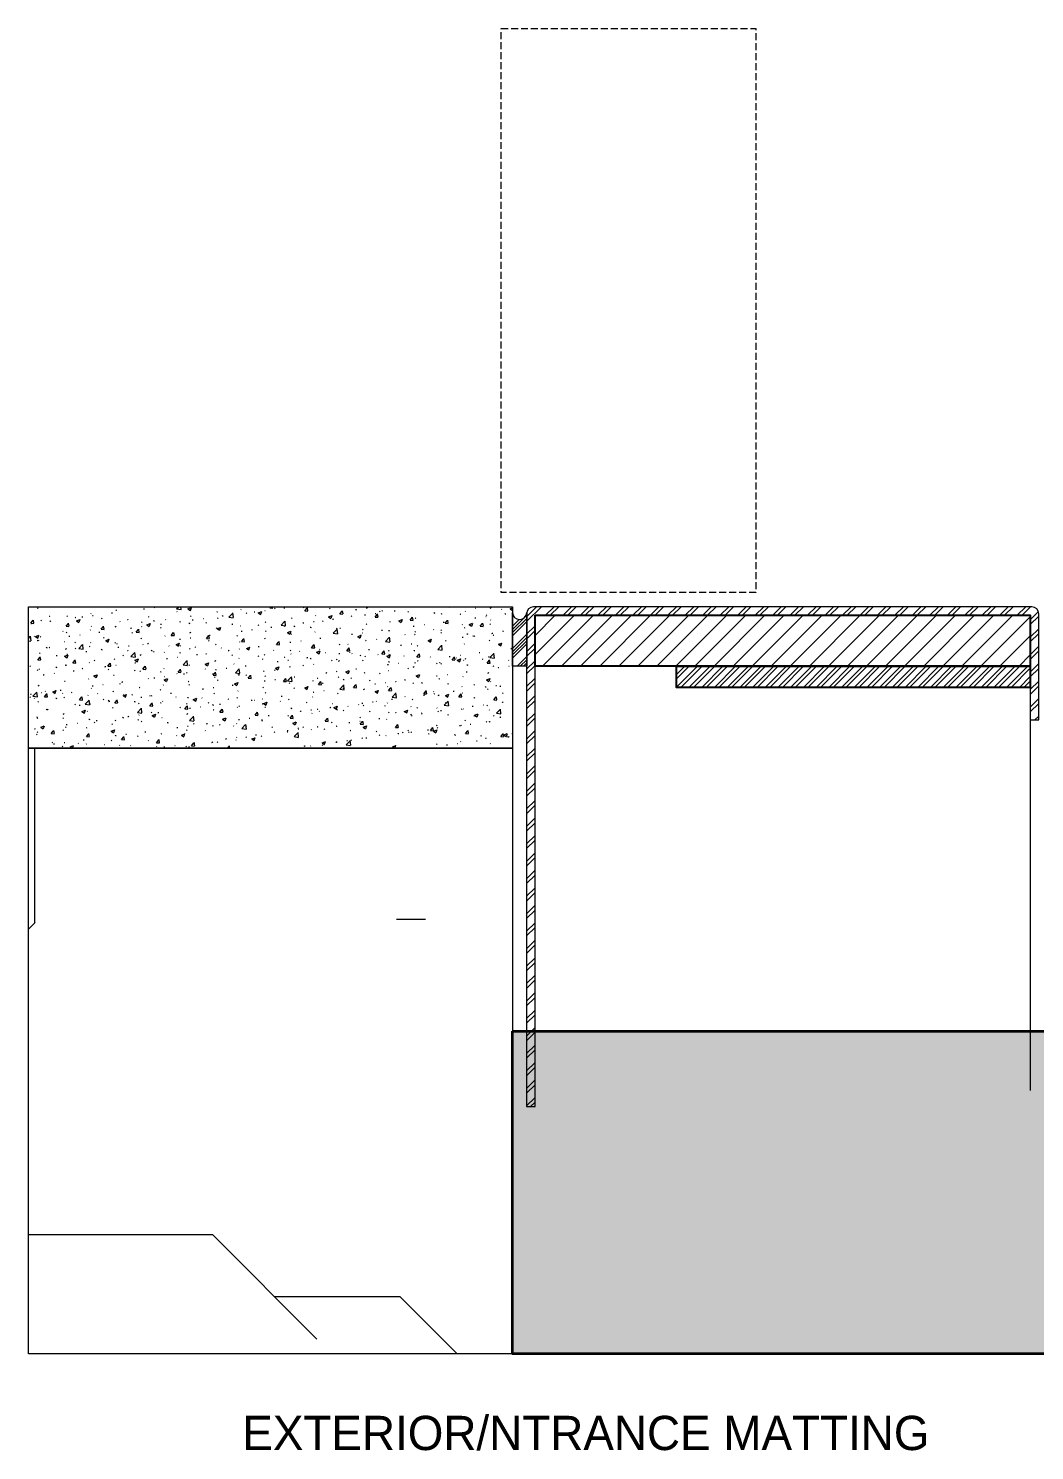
# Model space of a CAD drawing. Header units: millimetres. Extents: x -159872 to 386485, y -250577 to 158966.
# Drawn here: x -44486 to -44131, y 29038 to 29540 of the extents above; entities that cross this region are included whole.
import ezdxf

# ---------------------------------------------------------------- set-up
doc = ezdxf.new("R2010")
doc.units = ezdxf.units.MM
doc.linetypes.add('Line Type-2', pattern=[3.527679, 2.469236, -1.058443])
doc.layers.add('LDS-finishes-floor', color=252, linetype='Continuous', lineweight=9)
doc.layers.add('LDS-finishes-floor_Hatch', color=7, linetype='Continuous', lineweight=5)
doc.styles.add('2Stone Sans', font='')
doc.styles.get('2Stone Sans').set_extended_font_data('2Stone Sans')

msp = doc.modelspace()

# ---------------------------------------------------------------- hatches: boundary and pattern name
at = {"layer": 'LDS-finishes-floor_Hatch', "linetype": 'Continuous', "lineweight": 5, "transparency": 33554687}
h = msp.add_hatch(dxfattribs=at)
h.set_pattern_fill('03_   concrete', color=251, style=0, pattern_type=2)
h.set_pattern_definition([(50, (60673.513, -36457.515), (12.3999044, -1.0848511), [1.2965906, -14.2624969]), (-5, (60673.513, -36457.515), (-2.3987157, 13.0038036), [1.0372725, -11.4099975]), (100.4514, (60674.547, -36457.606), (10.0011979, 11.9189446), [1.1019324, -12.1212572]), (46.1842, (60673.513, -36454.058), (18.4503298, -2.861472), [1.944886, -21.3937453]), (96.6356, (60675.05, -36454.296), (16.158332, 16.840428), [1.6528987, -18.181883]), (-8.8158, (60673.513, -36454.058), (16.158319, 16.8404406), [1.5559087, -17.1149963]), (21, (60675.242, -36454.922), (10.3192545, -6.96042505), [1.2965906, -14.2624969]), (-34, (60675.242, -36454.922), (4.206405, 12.5363033), [1.0372725, -11.4099975]), (71.4514, (60676.102, -36455.502), (14.5256638, 5.5758669), [1.1019324, -12.1212572]), (37.5, (60673.5132, -36457.515), (0.21021806, 5.75502733), [0.1728787, -34.1349092]), (37.5, (60682.593, -36450.548), (0.21021806, 5.75502733), [0.1728787, -34.1349092]), (37.5, (60682.73, -36450.443), (0.21021806, 5.75502733), [0.1728787, -34.1349092]), (37.5, (60692.0564, -36443.2865), (0.21021806, 5.75502733), [0.1728787, -34.1349092]), (37.5, (60692.1936, -36443.1813), (0.21021806, 5.75502733), [0.1728787, -34.1349092]), (7.5, (60673.513, -36457.515), (4.54791328, 6.81854037), [0.1728787, -21.8086543]), (7.5, (60680.232, -36456.6307), (4.54791328, 6.81854037), [0.1728787, -21.8086543]), (7.5, (60680.4035, -36456.608), (4.54791328, 6.81854037), [0.1728787, -21.8086543]), (7.5, (60691.493, -36455.148), (4.54791328, 6.81854037), [0.1728787, -21.8086543]), (7.5, (60691.6645, -36455.1256), (4.54791328, 6.81854037), [0.1728787, -21.8086543]), (-32.5, (60669.658, -36457.515), (9.22865555, -0.3899258), [0.1728787, -35.5265831]), (-32.5, (60673.449, -36459.9303), (9.22865555, -0.3899258), [0.1728787, -35.5265831]), (-32.5, (60673.5948, -36460.023), (9.22865555, -0.3899258), [0.1728787, -35.5265831]), (-32.5, (60685.1133, -36467.3613), (9.22865555, -0.3899258), [0.1728787, -35.5265831]), (-32.5, (60685.259, -36467.454), (9.22865555, -0.3899258), [0.1728787, -35.5265831]), (-42.5, (60667.929, -36457.515), (10.0820496, 1.7306024), [0.1728787, -27.107388]), (-42.5, (60672.199, -36461.428), (10.0820496, 1.7306024), [0.1728787, -27.107388]), (-42.5, (60672.327, -36461.545), (10.0820496, 1.7306024), [0.1728787, -27.107388]), (-42.5, (60679.0565, -36467.7114), (10.0820496, 1.7306024), [0.1728787, -27.107388]), (-42.5, (60679.184, -36467.828), (10.0820496, 1.7306024), [0.1728787, -27.107388])])
h.paths.add_polyline_path([(-44486.14212, 29336.06756), (-44315.06735, 29336.06756), (-44315.06735, 29286.06756), (-44486.14212, 29286.06756)])
h = msp.add_hatch(dxfattribs=at)
h.set_pattern_fill('07_   rubber-1', color=250, style=0, pattern_type=2)
h.set_pattern_definition([(45, (60673.513, -36457.515), (-3.92886205, 3.92886205), []), (45, (60672.952, -36456.954), (-3.92886205, 3.92886205), []), (45, (60672.3907, -36456.3927), (-3.92886205, 3.92886205), [])])
edge = h.paths.add_edge_path()
edge.add_line((-44310.06735, 29315.07368), (-44315.06735, 29315.07368))
edge.add_line((-44315.06735, 29315.07368), (-44315.06735, 29334.07368))
edge.add_arc((-44312.56735, 29334.07368), 2.5, 180, 270)
edge.add_arc((-44312.56735, 29334.07368), 2.5, 270, 360)
edge.add_line((-44310.06735, 29334.07368), (-44310.06735, 29315.07368))
h = msp.add_hatch(dxfattribs=at)
h.set_pattern_fill('07_   rubber', style=0, pattern_type=2)
h.set_pattern_definition([(45, (60670.5146, -36457.1183), (-3.92886205, 3.92886205), [])])
edge = h.paths.add_edge_path()
edge.add_line((-44310.06735, 29315.07368), (-44315.06735, 29315.07368))
edge.add_line((-44315.06735, 29315.07368), (-44315.06735, 29334.07368))
edge.add_arc((-44312.56735, 29334.07368), 2.5, 180, 270)
edge.add_arc((-44312.56735, 29334.07368), 2.5, 270, 360)
edge.add_line((-44310.06735, 29334.07368), (-44310.06735, 29315.07368))
at = {"layer": 'LDS-finishes-floor_Hatch', "linetype": 'Continuous', "lineweight": 13}
h = msp.add_hatch(dxfattribs=at)
h.set_pattern_fill('Steel', style=0, pattern_type=2)
h.set_pattern_definition([(45, (60673.5132, -36457.515), (-3.08687324, 3.08687324), []), (45, (60672.671, -36456.673), (-3.08687324, 3.08687324), [])])
edge = h.paths.add_edge_path()
edge.add_arc((-44131.61912, 29333.56756), 2.5, 0, 90)
edge.add_line((-44131.61912, 29336.06756), (-44307.61912, 29336.06756))
edge.add_arc((-44307.61912, 29333.56756), 2.5, 90, 180)
edge.add_line((-44310.11912, 29333.56756), (-44310.11912, 29159.41405))
edge.add_line((-44310.11912, 29159.41405), (-44307.11912, 29159.41405))
edge.add_line((-44307.11912, 29159.41405), (-44307.11912, 29333.06756))
edge.add_line((-44307.11912, 29333.06756), (-44132.11912, 29333.06756))
edge.add_line((-44132.11912, 29333.06756), (-44132.11912, 29296.06756))
edge.add_line((-44132.11912, 29296.06756), (-44129.11912, 29296.06756))
edge.add_line((-44129.11912, 29296.06756), (-44129.11912, 29333.56756))
at = {"layer": 'LDS-finishes-floor_Hatch', "linetype": 'Continuous', "lineweight": 5}
h = msp.add_hatch(dxfattribs=at)
h.set_pattern_fill('01_   line_ diag (general4)', color=8, style=0, pattern_type=2)
h.set_pattern_definition([(45, (60673.513, -36457.515), (-3.36759605, 3.36759605), [])])
h.paths.add_polyline_path([(-44307.11912, 29333.06756), (-44132.11912, 29333.06756), (-44132.11912, 29315.06756), (-44307.11912, 29315.06756)])
at = {"layer": 'LDS-finishes-floor_Hatch', "linetype": 'Continuous', "lineweight": 9}
h = msp.add_hatch(dxfattribs=at)
h.set_pattern_fill('STEEL_2', style=0, pattern_type=2)
h.set_pattern_definition([(45, (54418.2527, 11175.259), (-2.24506403, 2.24506403), []), (45, (54418.2527, 11176.8465), (-2.24506403, 2.24506403), [])])
h.paths.add_polyline_path([(-44257.11912, 29315.06756), (-44132.11912, 29315.06756), (-44132.11912, 29307.56756), (-44257.11912, 29307.56756)])
at = {"layer": 'LDS-finishes-floor_Hatch', "linetype": 'Continuous', "lineweight": 5, "transparency": 33554687}
h = msp.add_hatch(dxfattribs=at)
h.set_pattern_fill('02_   riprap', color=251, style=0, pattern_type=2)
h.set_pattern_definition([(0, (61187.9, -35583.1), (0, 1028.7), [10.287, -1018.413]), (0, (61599.3, -35583.1), (0, 1028.7), [10.287, -1018.413]), (0, (61342.2, -35830), (0, 1028.7), [10.287, -1018.413]), (0, (60879.3, -35830), (0, 1028.7), [10.287, -1018.413]), (0, (61342.2, -36200.3), (0, 1028.7), [10.287, -1018.413]), (0, (61342.2, -36406.1), (0, 1028.7), [10.287, -1018.413]), (0, (60879.3, -36406.1), (0, 1028.7), [10.287, -1018.413]), (0, (61064.7, -35749.2), (0, 1028.7), [54.485, -974.215]), (0, (61299.9, -35639.2), (0, 1028.7), [116.844, -911.856]), (0, (60763, -36417.4), (0, 1028.7), [23.757, -1004.943]), (0, (61410.4, -36277.9), (0, 1028.7), [69.593, -959.107]), (0, (61528.7, -36217), (0, 1028.7), [86.091, -942.609]), (0, (61572.6, -36069.7), (0, 1028.7), [58.715, -969.985]), (0, (60928.4, -35488.4), (0, 1028.7), [37.069, -991.594]), (0, (61321.9, -35488.4), (0, 1028.7), [40.252, -988.411]), (0, (60864.3, -35772.1), (0, 1028.7), [70.358, -958.435]), (0, (61125.4, -35772.1), (0, 1028.7), [44.5376, -984.255]), (0, (60990.4, -35716.5), (0, 1028.7), [21.461, -1007.24]), (0, (61556.2, -35716.5), (0, 1028.7), [44.377, -984.324]), (0, (61238.5, -36146.3), (0, 1028.7), [153.52, -875.124]), (0, (61593.4, -36146.3), (0, 1028.7), [41.98, -986.664]), (0, (60956.5, -36392.1), (0, 1028.7), [62.004, -966.665]), (0, (61630.7, -36392.1), (0, 1028.7), [28.697, -999.9725]), (0, (61458.9, -35694.6), (0, 1028.7), [75.445, -953.255]), (0, (61363.9, -35474.6), (0, 1028.7), [66.749, -961.951]), (0, (61082.9, -35861.4), (0, 1028.7), [62.839, -965.8505]), (0, (61194.6, -35861.4), (0, 1028.7), [89.707, -938.983]), (0, (60843.1, -35460.8), (0, 1028.7), [57.676, -971.024]), (0, (60800, -35987.7), (0, 1028.7), [18.6544, -1010.0456]), (0, (60772.8, -35819.6), (0, 1028.7), [34.719, -993.981]), (0, (61453, -36437.8), (0, 1028.7), [132.0264, -896.6736]), (0, (61357.1, -35934.3), (0, 1028.7), [54.2475, -974.402]), (0, (61466.9, -35934.3), (0, 1028.7), [137.143, -891.506]), (0, (60886.2, -35961.3), (0, 1028.7), [90.4135, -938.2865]), (45, (61557.4, -36084.86), (0, 1028.7003), [21.424, -1433.378]), (45, (61604.1, -35934.3), (0, 1028.7003), [85.022, -1369.78]), (45, (60818.7, -35987.7), (-1e-13, 1028.7003), [73.314, -1381.4865]), (45, (60934.7, -35772.15), (-1e-13, 1028.7003), [84.875, -1369.927]), (45, (61011.8, -35716.5), (0, 1028.7003), [40.588, -1414.2136]), (45, (61017.65, -35796.2), (-1e-13, 1028.7003), [66.517, -1388.284]), (45, (61392, -36146.35), (-1e-13, 1028.7003), [112.498, -1342.303]), (45, (61467.8, -36277.9), (-1e-13, 1028.7003), [86.091, -1368.71]), (45, (61390.1, -36298.2), (-1e-13, 1028.7003), [28.697, -1426.104]), (45, (61175.4, -36362.94), (-1e-13, 1028.7003), [92.221, -1362.58]), (45, (61018.5, -36392.1), (-1e-13, 1028.7003), [123.136, -1331.6655]), (45, (60786.8, -36417.4), (-1e-13, 1028.7003), [50.857, -1403.944]), (45, (61416.8, -35639.2), (-1e-13, 1028.7003), [77.483, -1377.318]), (45, (60724.95, -36331), (0, 1028.7003), [78.464, -1377.1516]), (45, (61105.6, -35950.4), (0, 1028.7003), [125.738, -1329.878]), (45, (61635.44, -36146.35), (0, 1028.7003), [40.683, -1414.119]), (45, (61266.2, -35544.1), (-1e-13, 1028.7003), [78.809, -1375.992]), (45, (61350.1, -35488.4), (-1e-13, 1028.7003), [19.53, -1435.271]), (45, (61390.1, -35763.4), (0, 1028.7003), [97.264, -1357.538]), (45, (61145.7, -35861.4), (-1e-13, 1028.7003), [80.208, -1374.594]), (45, (60745.9, -35558), (0, 1028.7003), [137.521, -1317.281]), (45, (60724.95, -35867.44), (-1e-13, 1028.7003), [67.684, -1387.118]), (45, (61239, -36426.5), (-1e-13, 1028.7003), [38.519, -1416.282]), (45, (61659.4, -36392.1), (-1e-13, 1028.7003), [51.655, -1403.147]), (45, (61585.1, -36437.8), (-1e-13, 1028.7003), [84.11, -1370.691]), (45, (60822.75, -36024.75), (-1e-13, 1028.7003), [89.687, -1365.115]), (45, (60745.9, -36121), (0, 1028.7003), [108.716, -1346.086]), (90, (60822.7, -36381.4), (-1028.7, 6e-14), [63.572, -965.128]), (90, (61471.6, -36066.8), (-1028.7, 6e-14), [72.331, -956.37]), (90, (60745.9, -36181.5), (-1028.7, 6e-14), [60.5, -968.264]), (90, (60745.9, -35615.8), (-1028.7, 6e-14), [57.864, -970.899]), (90, (61471.6, -35584.4), (-1028.7, 6e-14), [68.893, -959.807]), (90, (60870.5, -35935.8), (-1028.7, 6e-14), [53.235, -975.465]), (90, (61664.2, -36117.6), (-1028.7, 6e-14), [14.947, -1013.681]), (90, (61664.2, -35874.2), (-1028.7, 6e-14), [94.023, -934.605]), (90, (61390.1, -36374.9), (-1028.7, 6e-14), [76.661, -952.062]), (90, (61390.1, -35857.4), (-1028.7, 6e-14), [94.023, -934.6995]), (90, (61105.6, -36305.1), (-1028.7, 6e-14), [142.415, -886.328]), (90, (61105.6, -35995.3), (-1028.7, 6e-14), [44.954, -983.789]), (90, (61040.5, -36097.6), (-1028.7, 6e-14), [72.331, -955.65]), (90, (61040.5, -35687.7), (-1028.7, 6e-14), [124.3575, -903.6235]), (90, (60822.7, -36048.6), (-1028.7, 6e-14), [23.883, -1004.817]), (90, (61557.4, -36110.3), (-1028.7, 6e-14), [25.448, -1003.252]), (90, (60764.7, -35672.5), (-1028.7, 6e-14), [37.853, -990.847]), (90, (60724.9, -36379.3), (-1028.7, 6e-14), [48.286, -981.663]), (90, (60724.9, -35911.3), (-1028.7, 6e-14), [45.134, -984.815]), (90, (61266.2, -36399.2), (-1028.7, 6e-14), [75.947, -952.782]), (90, (61266.2, -35605.5), (-1028.7, 6e-14), [61.413, -967.315]), (90, (61695.9, -36355.6), (-1028.7, 6e-14), [57.394, -971.306]), (90, (61161.8, -36069.6), (-1028.7, 6e-14), [18.0825, -1010.6175]), (135, (61082.86, -35861.4), (-1028.7003, 0), [92.221, -1362.58]), (135, (61142.2, -35772.15), (-1028.7003, 0), [32.519, -1422.282]), (135, (61571.24, -35731.5), (-1028.7003, 0), [52.183, -1402.619]), (135, (60938.1, -35498), (-1028.7003, 0), [52.7085, -1402.092]), (135, (61040.5, -35563.4), (-1028.7003, 0), [106.107, -1348.694]), (135, (61471.6, -35515.5), (-1028.7003, 0), [57.864, -1396.9376]), (135, (61664.2, -35780.1), (-1028.7003, 0), [89.998, -1364.804]), (135, (61466.95, -35934.3), (-1028.7003, 0), [108.645, -1346.156]), (135, (61357.14, -35934.3), (-1028.7003, 0), [103.071, -1351.73]), (135, (61471.6, -35994.5), (-1028.7003, 0), [85.117, -1369.684]), (135, (61695.95, -36298.2), (-1028.7003, 0), [114.7885, -1340.0134]), (135, (61453.04, -36437.8), (-1028.7003, 0), [88.975, -1365.8256]), (135, (61266.2, -36323.3), (-1028.7003, 0), [36.165, -1418.636]), (135, (61239, -36426.5), (-1028.7003, 0), [89.868, -1364.934]), (135, (60864.3, -35772.15), (-1028.7003, 0), [140.871, -1313.93]), (135, (60870.54, -35882.6), (-1028.7003, 0), [89.111, -1365.691]), (135, (60800.04, -35987.7), (-1028.7003, 0), [106.198, -1348.603]), (135, (61040.5, -36025.3), (-1028.7003, 0), [90.4135, -1364.3885]), (135, (61105.6, -36162.65), (-1028.7003, 0), [92.002, -1362.8]), (135, (60956.5, -36392.1), (-1028.7003, 0), [297.857, -1156.945]), (135, (60822.75, -36317.84), (-1028.7003, 0), [59.848, -1394.954]), (135, (60763, -36417.4), (-1028.7003, 0), [53.858, -1400.944]), (135, (61593.46, -36146.35), (-1028.7003, 0), [50.962, -1403.839]), (135, (61664.2, -36102.6), (-1028.7003, 0), [46.555, -1408.246]), (135, (61202.4, -35804.7), (-1028.7003, 0), [46.012, -1408.79]), (135, (61299.94, -35639.2), (-1028.7003, 0), [47.693, -1407.108]), (135, (60774.4, -35644.4), (-1028.7003, 0), [40.382, -1414.419]), (135, (61175.3, -36065.1), (-1028.7003, 0), [98.643, -1356.158]), (135, (61238.5, -36146.35), (-1028.7003, 0), [108.496, -1346.306])])
h.paths.add_polyline_path([(-44486.14212, 29286.06756), (-44315.06735, 29286.06756), (-44315.06735, 29072.06756), (-44486.14212, 29072.06756)])
h = msp.add_hatch(dxfattribs=at)
h.set_pattern_fill('03_   concrete 2', color=251, style=0, pattern_type=2)
h.set_pattern_definition([(50, (60673.513, -36457.515), (24.7998088, -2.169702), [2.593181, -28.524994]), (-5, (60673.513, -36457.515), (-4.7974314, 26.007607), [2.074545, -22.819995]), (100.4514, (60675.58, -36457.696), (20.0023958, 23.8378892), [2.203865, -24.2425144]), (46.1842, (60673.513, -36450.6), (36.90066, -5.722944), [3.889772, -42.787491]), (96.6356, (60676.59, -36451.077), (32.316664, 33.680856), [3.305797, -36.363766]), (-8.8158, (60673.513, -36450.6), (32.316638, 33.680881), [3.111818, -34.229993]), (21, (60676.97, -36452.329), (20.638509, -13.92085), [2.593181, -28.524994]), (-34, (60676.97, -36452.33), (8.41281, 25.0726067), [2.074545, -22.819995]), (71.4514, (60678.69, -36453.49), (29.0513276, 11.151734), [2.203865, -24.2425144]), (37.5, (60673.513, -36457.515), (0.4204361, 11.51005467), [0.3457575, -68.2698184]), (37.5, (60691.672, -36443.581), (0.4204361, 11.51005467), [0.3457575, -68.2698184]), (37.5, (60691.947, -36443.371), (0.4204361, 11.51005467), [0.3457575, -68.2698184]), (37.5, (60710.6, -36429.058), (0.4204361, 11.51005467), [0.3457575, -68.2698184]), (37.5, (60710.874, -36428.847), (0.4204361, 11.51005467), [0.3457575, -68.2698184]), (7.5, (60673.513, -36457.515), (9.0958266, 13.6370807), [0.3457575, -43.6173086]), (7.5, (60686.951, -36455.746), (9.0958266, 13.6370807), [0.3457575, -43.6173086]), (7.5, (60687.294, -36455.701), (9.0958266, 13.6370807), [0.3457575, -43.6173086]), (7.5, (60709.473, -36452.781), (9.0958266, 13.6370807), [0.3457575, -43.6173086]), (7.5, (60709.816, -36452.736), (9.0958266, 13.6370807), [0.3457575, -43.6173086]), (-32.5, (60665.803, -36457.515), (18.4573111, -0.7798516), [0.3457575, -71.053166]), (-32.5, (60673.385, -36462.345), (18.4573111, -0.7798516), [0.3457575, -71.053166]), (-32.5, (60673.676, -36462.531), (18.4573111, -0.7798516), [0.3457575, -71.053166]), (-32.5, (60696.713, -36477.207), (18.4573111, -0.7798516), [0.3457575, -71.053166]), (-32.5, (60697.005, -36477.393), (18.4573111, -0.7798516), [0.3457575, -71.053166]), (-42.5, (60662.345, -36457.515), (20.1640992, 3.4612048), [0.3457575, -54.214776]), (-42.5, (60670.885, -36465.34), (20.1640992, 3.4612048), [0.3457575, -54.214776]), (-42.5, (60671.14, -36465.574), (20.1640992, 3.4612048), [0.3457575, -54.214776]), (-42.5, (60684.6, -36477.908), (20.1640992, 3.4612048), [0.3457575, -54.214776]), (-42.5, (60684.855, -36478.141), (20.1640992, 3.4612048), [0.3457575, -54.214776])])
h.paths.add_polyline_path([(-44315.06735, 29186.06756), (-42965.56761, 29186.06756), (-42965.56761, 29072.06756), (-44315.06735, 29072.06756)])

# ---------------------------------------------------------------- linework, layer by layer
at = {"layer": 'LDS-finishes-floor'}
msp.add_line((-44132.11912, 29307.56756), (-44132.11912, 29165.06756), dxfattribs=at)
at = {"layer": 'LDS-finishes-floor', "linetype": 'Line Type-2', "flags": 128}
msp.add_lwpolyline([(-44319.14212, 29540.47387), (-44229.14212, 29540.47387), (-44229.14212, 29341.06756), (-44319.14212, 29341.06756)], close=True, dxfattribs=at)
at = {"layer": 'LDS-finishes-floor', "color": 7, "linetype": 'Continuous', "lineweight": 5, "transparency": 33554687, "flags": 128}
for points in [[(-44486.14212, 29336.06756), (-44315.06735, 29336.06756), (-44315.06735, 29286.06756), (-44486.14212, 29286.06756)], [(-44486.14212, 29286.06756), (-44315.06735, 29286.06756), (-44315.06735, 29072.06756), (-44486.14212, 29072.06756)]]:
    msp.add_lwpolyline(points, close=True, dxfattribs=at)
at = {"layer": 'LDS-finishes-floor', "color": 7, "linetype": 'Continuous', "lineweight": 18, "transparency": 33554687, "flags": 128}
msp.add_lwpolyline([(-44310.06735, 29315.07368), (-44315.06735, 29315.07368), (-44315.06735, 29334.07368, 0.414213562), (-44312.56735, 29331.57368, 0.414213562), (-44310.06735, 29334.07368)], format="xyb", close=True, dxfattribs=at)
at = {"layer": 'LDS-finishes-floor', "flags": 128}
msp.add_lwpolyline([(-44129.11912, 29333.56756, 0.414213562), (-44131.61912, 29336.06756), (-44307.61912, 29336.06756, 0.414213562), (-44310.11912, 29333.56756), (-44310.11912, 29159.41405), (-44307.11912, 29159.41405), (-44307.11912, 29333.06756), (-44132.11912, 29333.06756), (-44132.11912, 29296.06756), (-44129.11912, 29296.06756)], format="xyb", close=True, dxfattribs=at)
at = {"layer": 'LDS-finishes-floor', "lineweight": 25, "flags": 128}
for points in [[(-44307.11912, 29333.06756), (-44132.11912, 29333.06756), (-44132.11912, 29315.06756), (-44307.11912, 29315.06756)], [(-44257.11912, 29315.06756), (-44132.11912, 29315.06756), (-44132.11912, 29307.56756), (-44257.11912, 29307.56756)]]:
    msp.add_lwpolyline(points, close=True, dxfattribs=at)
at = {"layer": 'LDS-finishes-floor', "color": 7, "linetype": 'Continuous', "lineweight": 35, "transparency": 33554687, "flags": 128}
msp.add_lwpolyline([(-44315.06735, 29186.06756), (-42965.56761, 29186.06756), (-42965.56761, 29072.06756), (-44315.06735, 29072.06756)], close=True, dxfattribs=at)

# ---------------------------------------------------------------- texts
at = {"layer": 'LDS-finishes-floor', "insert": (-44410.56761, 29050.1438), "char_height": 12.1046875, "width": 330, "attachment_point": 1, "line_spacing_factor": 0.960695, "style": '2Stone Sans'}
msp.add_mtext('EXTERIOR/NTRANCE MATTING', dxfattribs=at)

doc.saveas('drawing.dxf')
